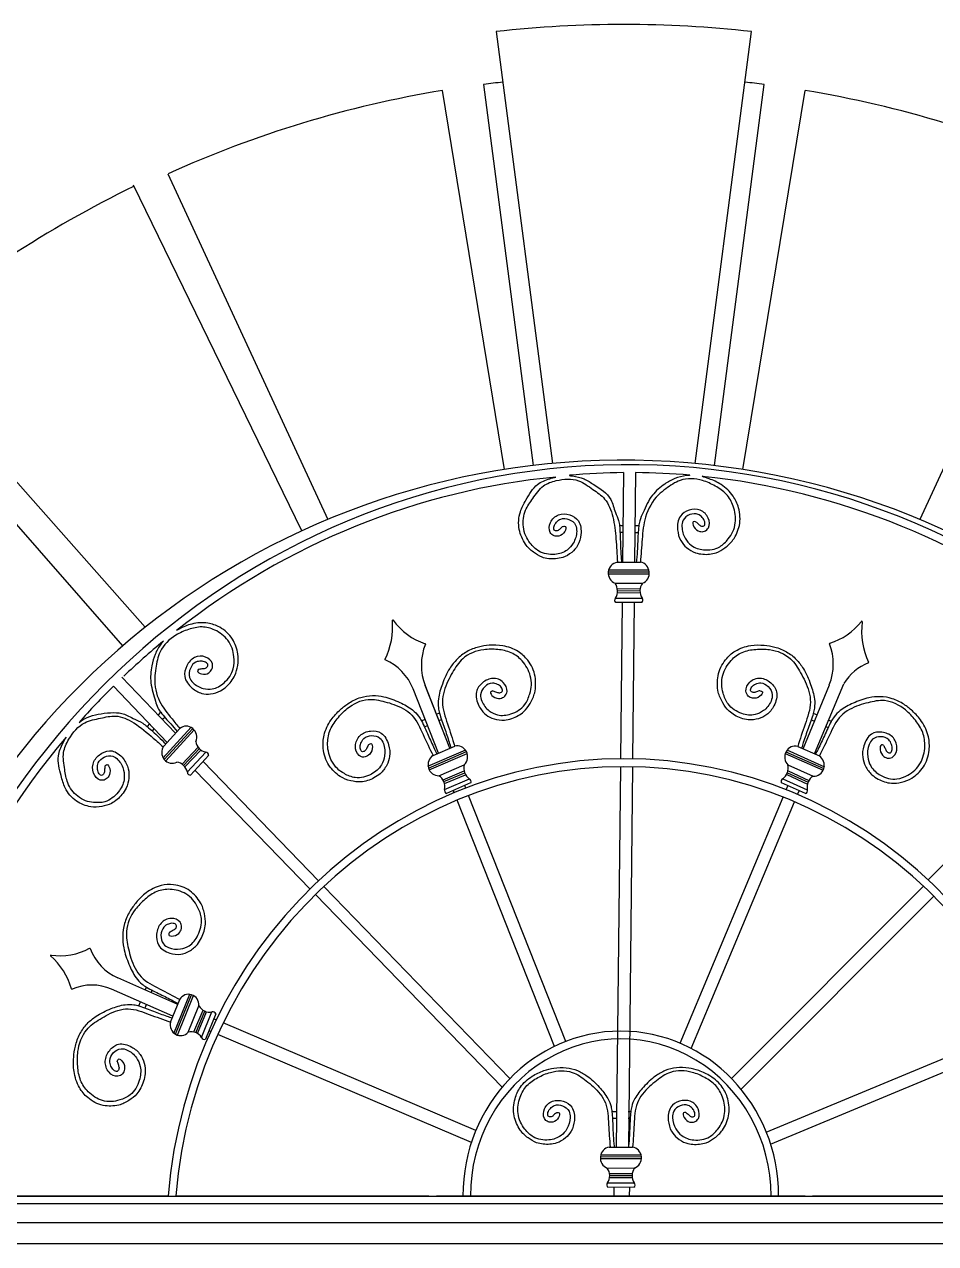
# Model space of a CAD drawing. Extents: x -43 to 90, y 6 to 81.
# Drawn here: x 69.724 to 70.641, y 65.242 to 66.469 of the extents above; entities that cross this region are included whole.
import ezdxf

# ---------------------------------------------------------------- set-up
doc = ezdxf.new("R2010")
doc.units = 0
doc.header["$LTSCALE"] = 0.1
doc.header["$MEASUREMENT"] = 0
doc.layers.add('visto', color=9, linetype='CONTINUOUS')

msp = doc.modelspace()

# ---------------------------------------------------------------- linework, layer by layer
at = {"layer": 'visto'}
for p, q in [((70.1988, 66.462), (70.2554, 66.0271)), ((70.3992, 66.0271), (70.4558, 66.462)), ((70.2073, 66.0211), (70.1448, 66.4026)), ((70.1861, 66.4087), (70.236, 66.025)), ((70.4185, 66.025), (70.4685, 66.4087)), ((70.4472, 66.0211), (70.5097, 66.4026)), ((69.8684, 66.3188), (70.0294, 65.9709)), ((70.7861, 66.3188), (70.6251, 65.9708)), ((70.0033, 65.9594), (69.8337, 66.3071)), ((69.5931, 66.1475), (69.8454, 65.8623)), ((69.8229, 65.8437), (69.5764, 66.1244)), ((70.327, 66.018), (70.326, 65.9278)), ((70.3392, 66.018), (70.3382, 65.9278)), ((70.3264, 65.9645), (70.3229, 65.9645)), ((70.3424, 65.9643), (70.3386, 65.9644)), ((70.3263, 65.9576), (70.3235, 65.9576)), ((70.3417, 65.9575), (70.3386, 65.9575)), ((70.3204, 65.9278), (70.344, 65.9278)), ((70.3204, 65.9278), (70.344, 65.9278)), ((70.3116, 65.92), (70.3529, 65.9201)), ((70.3116, 65.918), (70.3529, 65.9181)), ((70.3116, 65.9161), (70.3529, 65.9161)), ((70.3184, 65.9067), (70.3461, 65.9067)), ((70.3209, 65.9012), (70.3436, 65.901)), ((70.3209, 65.9012), (70.3436, 65.901)), ((70.3188, 65.8916), (70.3457, 65.8917)), ((70.3454, 65.8873), (70.3191, 65.8873)), ((70.3209, 65.8992), (70.3436, 65.899)), ((70.3209, 65.8972), (70.3436, 65.897)), ((70.3256, 65.8873), (70.3239, 65.7299)), ((70.3378, 65.8873), (70.3361, 65.7298)), ((69.8135, 65.8031), (69.8676, 65.7465)), ((69.8221, 65.8121), (69.876, 65.7557)), ((70.1523, 65.7406), (70.1272, 65.804)), ((70.1523, 65.7406), (70.1273, 65.8037)), ((70.5079, 65.7399), (70.5342, 65.8043)), ((70.5193, 65.7349), (70.5489, 65.8055)), ((70.1408, 65.7357), (70.1153, 65.8003)), ((69.861, 65.777), (69.8584, 65.7742)), ((69.8498, 65.7651), (69.8473, 65.7626)), ((69.8652, 65.7717), (69.863, 65.7694)), ((70.1235, 65.7683), (70.1273, 65.7699)), ((70.1387, 65.7749), (70.1417, 65.7762)), ((70.1413, 65.7685), (70.1437, 65.7695)), ((70.516, 65.7691), (70.5192, 65.7677)), ((70.518, 65.7758), (70.5218, 65.7741)), ((70.5332, 65.769), (70.5362, 65.7677)), ((69.8544, 65.7603), (69.8524, 65.7582)), ((69.8633, 65.7307), (69.8919, 65.7618)), ((69.8641, 65.7427), (69.8805, 65.7605)), ((69.8647, 65.7293), (69.8933, 65.7604)), ((69.8661, 65.728), (69.8947, 65.759)), ((70.1266, 65.7621), (70.1298, 65.7635)), ((70.5306, 65.7626), (70.533, 65.7615)), ((69.8828, 65.7247), (69.8987, 65.7416)), ((69.8828, 65.7247), (69.8987, 65.7416)), ((69.8841, 65.7233), (69.9, 65.7402)), ((70.1352, 65.7332), (70.1571, 65.7427)), ((70.1352, 65.7332), (70.1571, 65.7427)), ((70.5023, 65.7424), (70.5241, 65.7328)), ((70.5023, 65.7424), (70.5241, 65.7328)), ((69.8855, 65.7219), (69.9014, 65.7388)), ((69.8879, 65.7165), (69.9066, 65.7367)), ((69.9094, 65.7335), (69.8911, 65.7136)), ((70.1299, 65.7225), (70.1681, 65.739)), ((70.1306, 65.7207), (70.1688, 65.7372)), ((70.1313, 65.7189), (70.1695, 65.7353)), ((70.1408, 65.7357), (70.1407, 65.736)), ((70.4898, 65.7353), (70.5278, 65.7184)), ((70.4905, 65.7371), (70.5285, 65.7202)), ((70.4913, 65.7389), (70.5293, 65.722)), ((70.0114, 65.5989), (69.8955, 65.7184)), ((70.02, 65.6072), (69.9037, 65.7272)), ((70.1411, 65.7129), (70.1667, 65.7239)), ((70.1454, 65.7088), (70.1665, 65.7177)), ((70.1454, 65.7088), (70.1665, 65.7177)), ((70.1461, 65.707), (70.1672, 65.7158)), ((70.3238, 65.722), (70.3196, 65.3393)), ((70.336, 65.7219), (70.3319, 65.3393)), ((70.492, 65.716), (70.5128, 65.7065)), ((70.4925, 65.7238), (70.518, 65.7125)), ((70.4928, 65.7178), (70.5136, 65.7083)), ((70.4928, 65.7178), (70.5136, 65.7083)), ((70.6335, 65.6083), (70.752, 65.7268)), ((70.1468, 65.7052), (70.1679, 65.714)), ((70.1469, 65.6992), (70.1718, 65.7099)), ((70.1731, 65.7057), (70.1488, 65.6952)), ((70.1682, 65.7003), (70.1671, 65.7031)), ((70.5101, 65.6949), (70.4859, 65.7057)), ((70.4873, 65.7098), (70.512, 65.6989)), ((70.4913, 65.7141), (70.5121, 65.7046)), ((70.1566, 65.6957), (70.1557, 65.6982)), ((70.269, 65.4456), (70.1711, 65.693)), ((70.3839, 65.4438), (70.4876, 65.6914)), ((70.4906, 65.6987), (70.4924, 65.7028)), ((70.5022, 65.6939), (70.5038, 65.6977)), ((70.2575, 65.4406), (70.1595, 65.6884)), ((70.3952, 65.4385), (70.4991, 65.6866)), ((70.2047, 65.3994), (70.0168, 65.5933)), ((70.2127, 65.4083), (70.0254, 65.6016)), ((70.4357, 65.4083), (70.629, 65.6017)), ((70.4453, 65.3975), (70.6395, 65.5917)), ((69.8782, 65.4828), (69.8179, 65.5094)), ((69.8733, 65.4709), (69.8116, 65.4981)), ((69.8454, 65.4973), (69.8467, 65.5003)), ((69.8516, 65.4946), (69.8526, 65.497)), ((69.839, 65.4814), (69.8406, 65.4853)), ((69.8454, 65.4792), (69.8467, 65.4826)), ((69.871, 65.4651), (69.8802, 65.4878)), ((69.871, 65.4651), (69.8802, 65.4878)), ((69.8744, 65.4536), (69.8905, 65.4932)), ((69.8761, 65.4528), (69.8922, 65.4925)), ((69.8779, 65.452), (69.894, 65.4917)), ((69.8733, 65.4709), (69.8742, 65.473)), ((69.8888, 65.4548), (69.8996, 65.4815)), ((69.8946, 65.4551), (69.9037, 65.4769)), ((69.8946, 65.4551), (69.9037, 65.4769)), ((69.8963, 65.4543), (69.9054, 65.4761)), ((69.8981, 65.4536), (69.9072, 65.4753)), ((69.9022, 65.4494), (69.9127, 65.4752)), ((69.9165, 65.4732), (69.9062, 65.4479)), ((69.9169, 65.4672), (69.9144, 65.4682)), ((70.1782, 65.3559), (69.924, 65.4642)), ((70.4707, 65.3544), (70.7312, 65.4627)), ((69.9114, 65.4555), (69.9096, 65.4563)), ((70.1739, 65.3438), (69.9185, 65.4525)), ((70.475, 65.3423), (70.7367, 65.4511)), ((70.3153, 65.3749), (70.3199, 65.3749)), ((70.3318, 65.3749), (70.3343, 65.3749)), ((70.3159, 65.3683), (70.3198, 65.3683)), ((70.3317, 65.3683), (70.3337, 65.3683)), ((70.3125, 65.3393), (70.3361, 65.3393)), ((70.3125, 65.3393), (70.3361, 65.3393)), ((70.3037, 65.3315), (70.345, 65.3315)), ((70.3037, 65.3295), (70.345, 65.3296)), ((70.3037, 65.3276), (70.345, 65.3276)), ((70.3105, 65.3181), (70.3382, 65.3182)), ((70.313, 65.3127), (70.3357, 65.3125)), ((70.313, 65.3127), (70.3357, 65.3125)), ((70.313, 65.3107), (70.3357, 65.3105)), ((70.3109, 65.3031), (70.3378, 65.3032)), ((70.3375, 65.2988), (70.3112, 65.2987)), ((70.313, 65.3087), (70.3357, 65.3085)), ((70.3173, 65.2988), (70.3172, 65.29)), ((70.3329, 65.2988), (70.3328, 65.29)), ((69.8686, 65.29), (69.6098, 65.29)), ((69.6239, 65.29), (71.0313, 65.29)), ((70.1311, 65.29), (69.8763, 65.29)), ((70.5097, 65.29), (70.1387, 65.29)), ((70.7783, 65.29), (70.5173, 65.29)), ((71.101, 65.2822), (69.595, 65.2822)), ((71.066, 65.2631), (69.5827, 65.2631)), ((69.562, 65.2421), (71.087, 65.2421))]:
    msp.add_line(p, q, dxfattribs=at)
for centre, radius, start, end in [((70.3273, 65.3173), 1.1517, 83.5922, 96.4027), ((70.3273, 65.3031), 1.1145, 99.4232, 114.3109), ((70.3273, 65.3031), 1.1145, 96.2751, 97.2742), ((70.3273, 65.3031), 1.1145, 82.721, 83.7202), ((70.3273, 65.3031), 1.1145, 65.6891, 80.5768), ((70.3134, 65.3147), 1.1011, 115.7968, 130.8588), ((70.3272, 65.2561), 0.7743, 1.9301, 165.8233)]:
    msp.add_arc(centre, radius, start, end, dxfattribs=at)
for centre, major_axis, ratio, start_param, end_param in [((70.3321, 65.2291), (0, 0.7968), 0.958081, -1.504139, 1.428476), ((70.3273, 65.2381), (0, 0.7787), 0.958081, 0.091663, 0.647964), ((70.3355, 65.2291), (0, 0.7889), 0.958081, 0.011203, 0.083452), ((70.3321, 65.2291), (0, 0.7889), 0.958081, -0.081637, -0.009388), ((70.3321, 65.2291), (0, 0.7889), 0.958081, -0.644806, -0.097999), ((70.3221, 65.9169), (0, 0.011), 0.958081, 0.155923, 2.784514), ((70.3424, 65.917), (0, 0.011), 0.958081, 3.499964, 6.128555), ((70.3085, 65.8988), (0, 0.013), 0.958081, 4.124317, 5.358226), ((70.356, 65.8989), (0, 0.013), 0.958081, 0.926252, 2.160161), ((70.3209, 65.8896), (0, 0.00301), 0.958081, 0.816935, 2.456389), ((70.3436, 65.8896), (0, 0.00301), 0.958081, 3.82809, 5.467543), ((70.0278, 65.8625), (0, 0.0697), 0.958081, 4.229374, 4.807484), ((70.0947, 65.8692), (0.000342, 0.000342), 1, 6.161549, 8.738608), ((70.1462, 65.9095), (0, 0.0667), 0.958081, 2.21389, 2.840653), ((70.5153, 65.913), (0, 0.0697), 0.958081, 3.435543, 4.013653), ((70.6305, 65.8578), (0, 0.0667), 0.958081, 1.420059, 2.046822), ((70.5668, 65.8679), (-0.000342, 0.000342), 1, 3.769765, 6.348685), ((70.3315, 65.2302), (0, 0.7877), 0.958081, 0.668252, 0.737731), ((70.1751, 65.8241), (0, 0.0539), 0.958081, 1.168969, 1.958981), ((70.1272, 65.8453), (-0.000342, 0.000342), 1, 3.700847, 5.208757), ((70.4867, 65.8252), (0, 0.0537), 0.958081, 4.312327, 5.104166), ((70.5348, 65.8459), (-0.000342, 0.000342), 1, -0.503112, 1.000152), ((70.0873, 65.8299), (-0.000342, 0.000342), 1, 0.284557, 1.804533), ((70.0677, 65.7797), (0, 0.0537), 0.958081, -1.177028, -0.385189), ((70.5924, 65.7765), (0, 0.0539), 0.958081, 0.375139, 1.000864), ((70.5732, 65.827), (0.000342, 0.000342), 1, 4.467903, 5.99147), ((70.3321, 65.2291), (0, 0.7889), 0.958081, 0.756141, 0.821198), ((69.8868, 65.7518), (0, 0.011), 0.958081, 4.304592, 6.933183), ((70.3321, 65.2291), (0, 0.7889), 0.958081, 0.846419, 1.426163), ((69.8727, 65.7365), (0, 0.011), 0.958081, 0.960551, 3.589142), ((69.9087, 65.7495), (0, 0.013), 0.958081, 1.73088, 2.964789), ((70.1595, 65.732), (0, 0.011), 0.958081, 3.890746, 6.519337), ((70.4998, 65.7318), (0, 0.011), 0.958081, -0.247125, 2.381465), ((70.3273, 65.2495), (0, 0.4805), 0.958081, -1.486285, 1.486285), ((69.9065, 65.7337), (0, 0.00301), 0.958081, 4.632717, 6.272171), ((70.1407, 65.7239), (0, 0.011), 0.958081, 0.546705, 3.175296), ((70.5185, 65.7235), (0, 0.011), 0.958081, 3.096916, 5.725507), ((70.3273, 65.2495), (0, 0.4725), 0.958081, -1.48486, 1.48486), ((69.8758, 65.7137), (0, 0.013), 0.958081, -1.354241, -0.120332), ((69.8908, 65.7166), (0, 0.00301), 0.958081, 1.621563, 3.261016), ((70.1787, 65.7207), (0, 0.013), 0.958081, 1.317034, 2.550943), ((70.4804, 65.7207), (0, 0.013), 0.958081, 3.721268, 4.955178), ((70.1347, 65.7017), (0, 0.013), 0.958081, 4.515099, 5.749008), ((70.1706, 65.7072), (0, 0.00301), 0.958081, 4.218871, 5.858325), ((70.4884, 65.7071), (0, 0.00301), 0.958081, 0.413887, 2.05334), ((70.5242, 65.7013), (0, 0.013), 0.958081, 0.523203, 1.757113), ((70.1496, 65.6981), (0, 0.00301), 0.958081, 1.207717, 2.84717), ((70.5093, 65.6978), (0, 0.00301), 0.958081, 3.425041, 5.064494), ((69.7506, 65.532), (0.000342, 0.000342), 1, 0.64374, 3.252206), ((69.7075, 65.4781), (0, 0.0697), 0.958081, -1.273877, -0.695767), ((69.7601, 65.5985), (0, 0.0667), 0.958081, 2.993824, 3.620587), ((69.7897, 65.5388), (0.000342, 0.000342), 1, 6.080259, 7.53028), ((69.8381, 65.559), (0, 0.0539), 0.958081, 1.948903, 2.738915), ((69.7718, 65.4987), (0.000342, 0.000342), 1, 2.665308, 4.127446), ((69.7917, 65.4486), (0, 0.0537), 0.958081, -0.397094, 0.394745), ((69.8891, 65.482), (0, 0.011), 0.958081, 4.66861, 7.297201), ((69.9104, 65.488), (0, 0.013), 0.958081, 2.094898, 3.328807), ((69.9137, 65.4724), (0, 0.00301), 0.958081, -1.28645, 0.353003), ((69.8812, 65.4624), (0, 0.011), 0.958081, 1.324569, 3.95316), ((69.8918, 65.4423), (0, 0.013), 0.958081, -0.990223, 0.243687), ((69.9048, 65.4506), (0, 0.00301), 0.958081, 1.985581, 3.625034), ((70.3242, 65.29), (0, 0.1659), 0.958081, -1.570796, 1.570796), ((70.3242, 65.29), (0, 0.158), 0.958081, 4.712389, 7.853982), ((70.3142, 65.3284), (0, 0.011), 0.958081, 0.155923, 2.784514), ((70.3345, 65.3284), (0, 0.011), 0.958081, 3.499964, 6.128555), ((70.3006, 65.3103), (0, 0.013), 0.958081, 4.124317, 5.358226), ((70.3481, 65.3104), (0, 0.013), 0.958081, 0.926252, 2.160161), ((70.313, 65.3011), (0, 0.00301), 0.958081, 0.816935, 2.456389), ((70.3357, 65.3011), (0, 0.00301), 0.958081, 3.82809, 5.467543)]:
    msp.add_ellipse(centre, major_axis=major_axis, ratio=ratio, start_param=start_param, end_param=end_param, dxfattribs=at)
for points, knots in [([(70.2661, 65.9639), (70.2671, 65.964), (70.2699, 65.9642), (70.2676, 65.9568), (70.263, 65.9539), (70.2568, 65.9537), (70.2515, 65.9587), (70.2524, 65.969), (70.2612, 65.977), (70.2728, 65.9764), (70.2837, 65.9697), (70.285, 65.9562), (70.2818, 65.9449), (70.2748, 65.937), (70.2669, 65.9324), (70.2565, 65.9307), (70.2458, 65.9316), (70.2357, 65.9379), (70.2285, 65.9447), (70.2243, 65.953), (70.2207, 65.9637), (70.2216, 65.9776), (70.2298, 65.9921), (70.2377, 66.0065), (70.2505, 66.0112), (70.2569, 66.0131), (70.259, 66.0135)], [0, 0, 0, 0, 0.0029522, 0.0088753, 0.017877, 0.0237296, 0.0300744, 0.041641, 0.0552271, 0.0689889, 0.081862, 0.09836, 0.1118525, 0.1228051, 0.1354037, 0.1444547, 0.1612156, 0.1734922, 0.1870827, 0.1965234, 0.2061563, 0.227041, 0.2424418, 0.2659819, 0.2824657, 0.2904474, 0.2904474, 0.2904474, 0.2904474]), ([(70.2661, 65.9639), (70.2651, 65.9631), (70.2632, 65.9616), (70.2607, 65.959), (70.2564, 65.9597), (70.2568, 65.9647), (70.2594, 65.9684), (70.2644, 65.9725), (70.2724, 65.9717), (70.2792, 65.9664), (70.2804, 65.9567), (70.2775, 65.9475), (70.2697, 65.9383), (70.2567, 65.9345), (70.2423, 65.9368), (70.2335, 65.946), (70.2281, 65.9543), (70.2251, 65.9657), (70.2269, 65.9798), (70.2362, 65.9926), (70.2448, 66.0055), (70.2619, 66.0113), (70.2807, 66.0127), (70.2956, 66.0012), (70.3102, 65.9917), (70.3173, 65.9726), (70.3196, 65.951), (70.3204, 65.9357), (70.3208, 65.928)], [0, 0, 0, 0, 0.0038421, 0.0070873, 0.010149, 0.0137589, 0.0183324, 0.0234904, 0.0316056, 0.0401255, 0.0462395, 0.0578075, 0.0667282, 0.0797324, 0.0959035, 0.1071594, 0.1153955, 0.1241279, 0.1401531, 0.1532137, 0.1693551, 0.1829482, 0.2051584, 0.2214176, 0.2362976, 0.2550037, 0.2762429, 0.2981759, 0.2981759, 0.2981759, 0.2981759]), ([(70.2725, 66.0153), (70.2725, 66.0149), (70.2781, 66.0146), (70.2873, 66.0122), (70.3001, 66.004), (70.3148, 65.9949), (70.3177, 65.9792), (70.3222, 65.9709), (70.3234, 65.9608), (70.3238, 65.9489), (70.3242, 65.9367), (70.3248, 65.9299), (70.325, 65.9279)], [0.3052072, 0.3052072, 0.3052072, 0.3052072, 0.3109717, 0.325695, 0.3395508, 0.3669004, 0.3832256, 0.393643, 0.4000635, 0.4186062, 0.4359722, 0.4428803, 0.4428803, 0.4428803, 0.4428803]), ([(70.3938, 66.0154), (70.3926, 66.0151), (70.3874, 66.0148), (70.3785, 66.0126), (70.3669, 66.0058), (70.3543, 65.9953), (70.3483, 65.981), (70.3433, 65.9707), (70.3418, 65.9607), (70.3413, 65.9488), (70.3408, 65.9366), (70.34, 65.9298), (70.3398, 65.9278)], [0.3030127, 0.3030127, 0.3030127, 0.3030127, 0.3073452, 0.3220686, 0.3359243, 0.3561849, 0.3797978, 0.3902152, 0.3966357, 0.4151784, 0.4325444, 0.4394525, 0.4394525, 0.4394525, 0.4394525]), ([(70.3995, 65.9686), (70.4006, 65.9678), (70.4025, 65.9663), (70.405, 65.9637), (70.4093, 65.9643), (70.4089, 65.9693), (70.4064, 65.973), (70.4014, 65.9772), (70.3934, 65.9764), (70.3865, 65.9712), (70.3852, 65.9616), (70.388, 65.9523), (70.3957, 65.9431), (70.4086, 65.939), (70.4231, 65.9412), (70.432, 65.9502), (70.4375, 65.9585), (70.4406, 65.9699), (70.4387, 65.9836), (70.4312, 65.997), (70.4194, 66.0048), (70.4042, 66.0118), (70.3851, 66.0129), (70.3715, 66.0031), (70.3577, 65.9927), (70.3479, 65.9747), (70.3456, 65.9508), (70.3446, 65.9355), (70.344, 65.9278)], [0, 0, 0, 0, 0.0038421, 0.0070873, 0.010149, 0.0137589, 0.0183324, 0.0234904, 0.0316056, 0.0401255, 0.0462395, 0.0578075, 0.0667282, 0.0797324, 0.0959035, 0.1071594, 0.1153955, 0.1241279, 0.1401531, 0.1532137, 0.1667739, 0.180367, 0.2025771, 0.2188363, 0.228019, 0.2526819, 0.2739211, 0.2958541, 0.2958541, 0.2958541, 0.2958541]), ([(70.3995, 65.9686), (70.3986, 65.9687), (70.3958, 65.969), (70.398, 65.9616), (70.4026, 65.9585), (70.4088, 65.9583), (70.4142, 65.9632), (70.4133, 65.9735), (70.4047, 65.9816), (70.3931, 65.9812), (70.382, 65.9746), (70.3806, 65.9611), (70.3836, 65.9498), (70.3906, 65.9418), (70.3984, 65.9371), (70.4088, 65.9353), (70.4195, 65.9361), (70.4296, 65.9422), (70.4369, 65.9489), (70.4413, 65.9571), (70.445, 65.9678), (70.444, 65.9814), (70.4374, 65.996), (70.4265, 66.0061), (70.4151, 66.0113), (70.4084, 66.0132), (70.4061, 66.0143)], [0, 0, 0, 0, 0.0029522, 0.0088753, 0.017877, 0.0237296, 0.0300744, 0.041641, 0.0552271, 0.0689889, 0.081862, 0.09836, 0.1118525, 0.1228051, 0.1354037, 0.1444547, 0.1612156, 0.1734922, 0.1870827, 0.1965234, 0.2061563, 0.227041, 0.2424418, 0.2623554, 0.2788392, 0.2878453, 0.2878453, 0.2878453, 0.2878453]), ([(69.8998, 65.8203), (69.9011, 65.8205), (69.9034, 65.8209), (69.907, 65.8209), (69.9096, 65.8245), (69.9059, 65.8278), (69.9016, 65.8284), (69.8953, 65.8277), (69.8901, 65.8212), (69.8889, 65.8124), (69.8946, 65.8047), (69.9029, 65.8003), (69.9146, 65.7995), (69.9264, 65.8063), (69.935, 65.8186), (69.9351, 65.8316), (69.9333, 65.8415), (69.9277, 65.8518), (69.9169, 65.86), (69.9025, 65.8638), (69.8889, 65.8604), (69.8735, 65.8539), (69.8594, 65.8405), (69.8566, 65.8235), (69.8541, 65.806), (69.8578, 65.7883), (69.8704, 65.7726), (69.8778, 65.7637), (69.8805, 65.7605)], [0, 0, 0, 0, 0.0041268, 0.0076126, 0.0109012, 0.0147787, 0.019691, 0.0252314, 0.033948, 0.0430994, 0.0496664, 0.0620919, 0.0716737, 0.0856417, 0.1030113, 0.1151014, 0.1239479, 0.1333275, 0.1505404, 0.164569, 0.1791341, 0.1937346, 0.2175909, 0.2350551, 0.2449184, 0.2714091, 0.2942224, 0.3071006, 0.3071006, 0.3071006, 0.3071006]), ([(69.8998, 65.8203), (69.8991, 65.8197), (69.8969, 65.8177), (69.9036, 65.8142), (69.9088, 65.8155), (69.9133, 65.8199), (69.9138, 65.8274), (69.9061, 65.834), (69.8945, 65.8332), (69.8867, 65.8243), (69.8835, 65.8115), (69.8917, 65.8009), (69.9016, 65.7952), (69.9119, 65.7948), (69.9206, 65.7974), (69.9291, 65.8038), (69.936, 65.8124), (69.939, 65.8242), (69.9395, 65.8344), (69.9369, 65.8433), (69.9322, 65.8536), (69.9222, 65.8624), (69.9075, 65.8677), (69.893, 65.8666), (69.8828, 65.8623), (69.8779, 65.8595), (69.877, 65.859)], [0, 0, 0, 0, 0.0029522, 0.0088753, 0.017877, 0.0237296, 0.0300744, 0.041641, 0.0552271, 0.0689889, 0.081862, 0.09836, 0.1118525, 0.1228051, 0.1354037, 0.1444547, 0.1612156, 0.1734922, 0.1870827, 0.1965234, 0.2061563, 0.227041, 0.2424418, 0.2623554, 0.2788392, 0.282757, 0.282757, 0.282757, 0.282757]), ([(69.864, 65.8485), (69.8631, 65.8476), (69.8597, 65.8435), (69.855, 65.8354), (69.8515, 65.822), (69.8499, 65.8053), (69.8555, 65.7908), (69.8572, 65.7821), (69.8631, 65.774), (69.8699, 65.7664), (69.8756, 65.7601), (69.8777, 65.7575)], [0.3030127, 0.3030127, 0.3030127, 0.3030127, 0.3073452, 0.3220686, 0.3359243, 0.3561849, 0.3797978, 0.3902152, 0.3966357, 0.4151784, 0.4271095, 0.4271095, 0.4271095, 0.4271095]), ([(70.1953, 65.7983), (70.1944, 65.798), (70.1917, 65.797), (70.1966, 65.791), (70.202, 65.7901), (70.2079, 65.7924), (70.2111, 65.7991), (70.2064, 65.8085), (70.1952, 65.8125), (70.1846, 65.8074), (70.1767, 65.7967), (70.1804, 65.7834), (70.1875, 65.7741), (70.197, 65.7695), (70.2062, 65.7683), (70.2166, 65.7708), (70.2263, 65.776), (70.2335, 65.7859), (70.2378, 65.7952), (70.2387, 65.8046), (70.2382, 65.8162), (70.2322, 65.8285), (70.2204, 65.8394), (70.2064, 65.8443), (70.1927, 65.8446), (70.1804, 65.8427), (70.1691, 65.8384), (70.1592, 65.8307), (70.1506, 65.8197), (70.1446, 65.806), (70.1404, 65.7926), (70.1402, 65.7825), (70.1425, 65.7725), (70.1466, 65.7611), (70.1507, 65.7496), (70.1526, 65.7428), (70.1531, 65.7409)], [0, 0, 0, 0, 0.0024036, 0.007226, 0.014555, 0.0193201, 0.0244859, 0.0339031, 0.0449646, 0.0561691, 0.0666501, 0.0800824, 0.0910676, 0.0999849, 0.1102425, 0.1176115, 0.1312579, 0.1412532, 0.1523182, 0.1600046, 0.1678475, 0.1848513, 0.1973903, 0.2136035, 0.2270242, 0.237627, 0.2502331, 0.2622205, 0.2735016, 0.2899973, 0.3045368, 0.3130184, 0.3182458, 0.3333428, 0.3474818, 0.3531062, 0.3531062, 0.3531062, 0.3531062]), ([(70.1953, 65.7983), (70.1966, 65.7979), (70.199, 65.7973), (70.2023, 65.7958), (70.2061, 65.7982), (70.2039, 65.8027), (70.2001, 65.8051), (70.1939, 65.807), (70.1866, 65.803), (70.1822, 65.7954), (70.1845, 65.7858), (70.1907, 65.7782), (70.2013, 65.7728), (70.2149, 65.7743), (70.2277, 65.7822), (70.2326, 65.7944), (70.2347, 65.8043), (70.2333, 65.8163), (70.2263, 65.8284), (70.2142, 65.8378), (70.2003, 65.8403), (70.1834, 65.8405), (70.1652, 65.8337), (70.156, 65.819), (70.1482, 65.805), (70.1422, 65.7868), (70.1502, 65.7647), (70.1547, 65.7501), (70.1571, 65.7427)], [0, 0, 0, 0, 0.0039008, 0.0071957, 0.0103042, 0.0139694, 0.0186128, 0.0238497, 0.032089, 0.0407393, 0.0469468, 0.0586918, 0.067749, 0.0809522, 0.0973706, 0.1087987, 0.1171608, 0.1260268, 0.1422971, 0.1555575, 0.1693251, 0.1831261, 0.2056761, 0.222184, 0.2315071, 0.2519039, 0.273468, 0.2957365, 0.2957365, 0.2957365, 0.2957365]), ([(70.4646, 65.7985), (70.4655, 65.7981), (70.4683, 65.7971), (70.4633, 65.7912), (70.4579, 65.7903), (70.452, 65.7927), (70.4489, 65.7995), (70.4536, 65.8088), (70.4648, 65.8127), (70.4755, 65.8074), (70.4832, 65.7967), (70.4794, 65.7835), (70.4722, 65.7742), (70.4626, 65.7697), (70.4535, 65.7686), (70.4431, 65.7712), (70.4335, 65.7765), (70.4264, 65.7865), (70.4221, 65.7958), (70.4213, 65.8053), (70.4219, 65.8168), (70.4281, 65.8291), (70.44, 65.8399), (70.454, 65.8446), (70.4677, 65.8447), (70.48, 65.8427), (70.4913, 65.8382), (70.5011, 65.8305), (70.5095, 65.8194), (70.5154, 65.8056), (70.5195, 65.7922), (70.5196, 65.7821), (70.5172, 65.7722), (70.513, 65.7608), (70.5088, 65.7493), (70.5068, 65.7426), (70.5063, 65.7407)], [0, 0, 0, 0, 0.0024036, 0.007226, 0.014555, 0.0193201, 0.0244859, 0.0339031, 0.0449646, 0.0561691, 0.0666501, 0.0800824, 0.0910676, 0.0999849, 0.1102425, 0.1176115, 0.1312579, 0.1412532, 0.1523182, 0.1600046, 0.1678475, 0.1848513, 0.1973903, 0.2136035, 0.2270242, 0.237627, 0.2502331, 0.2622205, 0.2735016, 0.2899973, 0.3045368, 0.3130184, 0.3182458, 0.3333428, 0.3474818, 0.3531062, 0.3531062, 0.3531062, 0.3531062]), ([(70.4646, 65.7985), (70.4633, 65.7981), (70.461, 65.7975), (70.4576, 65.7961), (70.4539, 65.7985), (70.4561, 65.803), (70.4599, 65.8054), (70.4662, 65.8072), (70.4734, 65.8031), (70.4777, 65.7954), (70.4753, 65.7858), (70.4691, 65.7784), (70.4583, 65.773), (70.4448, 65.7747), (70.4321, 65.7828), (70.4273, 65.795), (70.4253, 65.8049), (70.4268, 65.8169), (70.4339, 65.8289), (70.4461, 65.8382), (70.4601, 65.8405), (70.477, 65.8406), (70.4951, 65.8336), (70.5042, 65.8187), (70.5118, 65.8046), (70.5176, 65.7864), (70.5095, 65.7644), (70.5047, 65.7498), (70.5023, 65.7424)], [0, 0, 0, 0, 0.0039008, 0.0071957, 0.0103042, 0.0139694, 0.0186128, 0.0238497, 0.032089, 0.0407393, 0.0469468, 0.0586918, 0.067749, 0.0809522, 0.0973706, 0.1087987, 0.1171608, 0.1260268, 0.1422971, 0.1555575, 0.1693251, 0.1831261, 0.2056761, 0.222184, 0.2315071, 0.2519039, 0.273468, 0.2957365, 0.2957365, 0.2957365, 0.2957365]), ([(70.0705, 65.7445), (70.0714, 65.7449), (70.074, 65.7463), (70.0746, 65.7384), (70.0713, 65.7337), (70.0656, 65.731), (70.0588, 65.7335), (70.0558, 65.7435), (70.0609, 65.7546), (70.072, 65.7588), (70.0848, 65.7571), (70.0911, 65.7449), (70.0924, 65.7331), (70.0888, 65.7228), (70.0831, 65.7152), (70.074, 65.7094), (70.0637, 65.7059), (70.0519, 65.7076), (70.0425, 65.711), (70.0355, 65.717), (70.0281, 65.7256), (70.024, 65.7388), (70.0249, 65.7552), (70.0315, 65.7689), (70.0411, 65.7792), (70.0511, 65.7869), (70.062, 65.7922), (70.0742, 65.7941), (70.0877, 65.7925), (70.1012, 65.7873), (70.1133, 65.7809), (70.1203, 65.7739), (70.1254, 65.7652), (70.1302, 65.754), (70.1351, 65.7428), (70.1383, 65.7367), (70.1392, 65.735)], [0, 0, 0, 0, 0.0024036, 0.007226, 0.014555, 0.0193201, 0.0244859, 0.0339031, 0.0449646, 0.0561691, 0.0666501, 0.0800824, 0.0910676, 0.0999849, 0.1102425, 0.1176115, 0.1312579, 0.1412532, 0.1523182, 0.1600046, 0.1678475, 0.1848513, 0.1973903, 0.2136035, 0.2270242, 0.237627, 0.2502331, 0.2622205, 0.2735016, 0.2899973, 0.3045368, 0.3130184, 0.3182458, 0.3333428, 0.3474818, 0.3531062, 0.3531062, 0.3531062, 0.3531062]), ([(70.0705, 65.7445), (70.0698, 65.7433), (70.0686, 65.7411), (70.0672, 65.7376), (70.063, 65.7365), (70.0614, 65.7413), (70.0625, 65.7458), (70.0657, 65.7517), (70.0735, 65.7542), (70.0818, 65.7521), (70.0866, 65.7436), (70.0874, 65.7337), (70.0835, 65.722), (70.0728, 65.713), (70.0584, 65.7093), (70.0467, 65.7142), (70.0385, 65.7198), (70.0314, 65.7293), (70.0282, 65.743), (70.0304, 65.7586), (70.0386, 65.7706), (70.0504, 65.7832), (70.0679, 65.7918), (70.0844, 65.7881), (70.0994, 65.7839), (70.1159, 65.7754), (70.1252, 65.754), (70.1319, 65.7402), (70.1352, 65.7332)], [0, 0, 0, 0, 0.0039008, 0.0071957, 0.0103042, 0.0139694, 0.0186128, 0.0238497, 0.032089, 0.0407393, 0.0469468, 0.0586918, 0.067749, 0.0809522, 0.0973706, 0.1087987, 0.1171608, 0.1260268, 0.1422971, 0.1555575, 0.1693251, 0.1831261, 0.2056761, 0.222184, 0.2315071, 0.2519039, 0.273468, 0.2957365, 0.2957365, 0.2957365, 0.2957365]), ([(70.5889, 65.7433), (70.588, 65.7437), (70.5855, 65.7451), (70.5848, 65.7373), (70.5879, 65.7326), (70.5936, 65.7298), (70.6005, 65.7322), (70.6036, 65.7422), (70.5986, 65.7533), (70.5875, 65.7577), (70.5747, 65.756), (70.5683, 65.744), (70.5669, 65.7321), (70.5704, 65.7218), (70.576, 65.7142), (70.585, 65.7082), (70.5953, 65.7046), (70.6072, 65.7062), (70.6165, 65.7095), (70.6237, 65.7154), (70.6312, 65.7239), (70.6354, 65.7371), (70.6346, 65.7535), (70.6281, 65.7673), (70.6187, 65.7777), (70.6087, 65.7855), (70.5979, 65.7909), (70.5857, 65.793), (70.5722, 65.7916), (70.5586, 65.7865), (70.5465, 65.7802), (70.5394, 65.7733), (70.5343, 65.7646), (70.5293, 65.7535), (70.5243, 65.7424), (70.521, 65.7363), (70.5201, 65.7345)], [0, 0, 0, 0, 0.0024036, 0.007226, 0.014555, 0.0193201, 0.0244859, 0.0339031, 0.0449646, 0.0561691, 0.0666501, 0.0800824, 0.0910676, 0.0999849, 0.1102425, 0.1176115, 0.1312579, 0.1412532, 0.1523182, 0.1600046, 0.1678475, 0.1848513, 0.1973903, 0.2136035, 0.2270242, 0.237627, 0.2502331, 0.2622205, 0.2735016, 0.2899973, 0.3045368, 0.3130184, 0.3182458, 0.3333428, 0.3474818, 0.3531062, 0.3531062, 0.3531062, 0.3531062]), ([(70.5889, 65.7433), (70.5895, 65.7421), (70.5907, 65.7399), (70.5921, 65.7364), (70.5963, 65.7352), (70.5979, 65.74), (70.5969, 65.7446), (70.5938, 65.7505), (70.586, 65.7531), (70.5777, 65.751), (70.5728, 65.7426), (70.5719, 65.7327), (70.5757, 65.7209), (70.5862, 65.7118), (70.6006, 65.708), (70.6124, 65.7128), (70.6206, 65.7182), (70.6279, 65.7277), (70.6312, 65.7413), (70.6292, 65.757), (70.621, 65.769), (70.6094, 65.7818), (70.592, 65.7906), (70.5754, 65.7871), (70.5604, 65.783), (70.5438, 65.7747), (70.5343, 65.7534), (70.5275, 65.7397), (70.5241, 65.7328)], [0, 0, 0, 0, 0.0039008, 0.0071957, 0.0103042, 0.0139694, 0.0186128, 0.0238497, 0.032089, 0.0407393, 0.0469468, 0.0586918, 0.067749, 0.0809522, 0.0973706, 0.1087987, 0.1171608, 0.1260268, 0.1422971, 0.1555575, 0.1693251, 0.1831261, 0.2056761, 0.222184, 0.2315071, 0.2519039, 0.273468, 0.2957365, 0.2957365, 0.2957365, 0.2957365]), ([(69.7789, 65.7666), (69.7815, 65.7686), (69.7876, 65.7723), (69.8014, 65.7759), (69.8208, 65.7777), (69.8307, 65.7717), (69.8424, 65.7665), (69.8501, 65.7604), (69.8576, 65.7533), (69.8637, 65.7474), (69.8662, 65.7451)], [0.313937, 0.313937, 0.313937, 0.313937, 0.325695, 0.3395508, 0.3669004, 0.3832256, 0.393643, 0.4000635, 0.4186062, 0.4308701, 0.4308701, 0.4308701, 0.4308701]), ([(69.805, 65.7225), (69.8048, 65.7212), (69.8045, 65.7187), (69.8045, 65.715), (69.8011, 65.7123), (69.7979, 65.7161), (69.7972, 65.7206), (69.7979, 65.7272), (69.8041, 65.7326), (69.8125, 65.7339), (69.8199, 65.7281), (69.8242, 65.7195), (69.825, 65.7073), (69.8186, 65.6949), (69.8069, 65.6858), (69.7945, 65.6856), (69.785, 65.6874), (69.7751, 65.6932), (69.7667, 65.7044), (69.7644, 65.7202), (69.7616, 65.7357), (69.7696, 65.7526), (69.7818, 65.7676), (69.8001, 65.7705), (69.8169, 65.7748), (69.8349, 65.7668), (69.8517, 65.7527), (69.8604, 65.7449), (69.8636, 65.742)], [0, 0, 0, 0, 0.0041268, 0.0076126, 0.0109012, 0.0147787, 0.019691, 0.0252314, 0.033948, 0.0430994, 0.0496664, 0.0620919, 0.0716737, 0.0856417, 0.1030113, 0.1151014, 0.1239479, 0.1333275, 0.1505404, 0.164569, 0.1819067, 0.1965072, 0.2203635, 0.2378277, 0.2538105, 0.273903, 0.2967163, 0.3102122, 0.3102122, 0.3102122, 0.3102122]), ([(69.805, 65.7225), (69.8056, 65.7233), (69.8075, 65.7255), (69.8109, 65.7186), (69.8097, 65.7131), (69.8055, 65.7084), (69.7984, 65.7079), (69.7919, 65.7158), (69.7926, 65.728), (69.8011, 65.7362), (69.8134, 65.7397), (69.8235, 65.7312), (69.829, 65.7209), (69.8295, 65.7101), (69.8271, 65.701), (69.821, 65.6921), (69.8129, 65.6848), (69.8015, 65.6816), (69.7918, 65.681), (69.7832, 65.6836), (69.7734, 65.6885), (69.7645, 65.6988), (69.7603, 65.7152), (69.756, 65.7311), (69.7617, 65.7439), (69.7649, 65.75), (69.7661, 65.7519)], [0, 0, 0, 0, 0.0029522, 0.0088753, 0.017877, 0.0237296, 0.0300744, 0.041641, 0.0552271, 0.0689889, 0.081862, 0.09836, 0.1118525, 0.1228051, 0.1354037, 0.1444547, 0.1612156, 0.1734922, 0.1870827, 0.1965234, 0.2061563, 0.227041, 0.2424418, 0.2659819, 0.2824657, 0.2904474, 0.2904474, 0.2904474, 0.2904474]), ([(69.8699, 65.5554), (69.8695, 65.5545), (69.8681, 65.5518), (69.8757, 65.5511), (69.8802, 65.5545), (69.8828, 65.5604), (69.8805, 65.5676), (69.8709, 65.5708), (69.8602, 65.5655), (69.8561, 65.554), (69.8577, 65.5406), (69.8693, 65.5339), (69.8807, 65.5325), (69.8905, 65.5362), (69.8978, 65.5421), (69.9035, 65.5515), (69.9069, 65.5623), (69.9054, 65.5746), (69.9022, 65.5844), (69.8965, 65.5918), (69.8883, 65.5996), (69.8757, 65.604), (69.86, 65.6031), (69.8467, 65.5963), (69.8368, 65.5864), (69.8294, 65.576), (69.8242, 65.5646), (69.8223, 65.5519), (69.8237, 65.5378), (69.8286, 65.5237), (69.8346, 65.5111), (69.8413, 65.5037), (69.8497, 65.4983), (69.8603, 65.4932), (69.871, 65.488), (69.8768, 65.4846), (69.8785, 65.4837)], [0, 0, 0, 0, 0.0024036, 0.007226, 0.014555, 0.0193201, 0.0244859, 0.0339031, 0.0449646, 0.0561691, 0.0666501, 0.0800824, 0.0910676, 0.0999849, 0.1102425, 0.1176115, 0.1312579, 0.1412532, 0.1523182, 0.1600046, 0.1678475, 0.1848513, 0.1973903, 0.2136035, 0.2270242, 0.237627, 0.2502331, 0.2622205, 0.2735016, 0.2899973, 0.3045368, 0.3130184, 0.3182458, 0.3333428, 0.3474818, 0.3531062, 0.3531062, 0.3531062, 0.3531062]), ([(69.8699, 65.5554), (69.871, 65.5561), (69.8731, 65.5574), (69.8765, 65.5588), (69.8776, 65.5632), (69.873, 65.5649), (69.8686, 65.5638), (69.863, 65.5605), (69.8605, 65.5524), (69.8625, 65.5437), (69.8706, 65.5386), (69.8801, 65.5378), (69.8914, 65.5417), (69.9, 65.5528), (69.9037, 65.5678), (69.899, 65.58), (69.8938, 65.5886), (69.8847, 65.5961), (69.8716, 65.5996), (69.8567, 65.5974), (69.8451, 65.5889), (69.8329, 65.5767), (69.8246, 65.5585), (69.828, 65.5412), (69.8319, 65.5256), (69.8399, 65.5083), (69.8604, 65.4984), (69.8735, 65.4914), (69.8802, 65.4878)], [0, 0, 0, 0, 0.0039008, 0.0071957, 0.0103042, 0.0139694, 0.0186128, 0.0238497, 0.032089, 0.0407393, 0.0469468, 0.0586918, 0.067749, 0.0809522, 0.0973706, 0.1087987, 0.1171608, 0.1260268, 0.1422971, 0.1555575, 0.1693251, 0.1831261, 0.2056761, 0.222184, 0.2315071, 0.2519039, 0.273468, 0.2957365, 0.2957365, 0.2957365, 0.2957365]), ([(69.8174, 65.4255), (69.8177, 65.4265), (69.8186, 65.4294), (69.8244, 65.4242), (69.8252, 65.4185), (69.823, 65.4124), (69.8165, 65.4091), (69.8075, 65.4141), (69.8038, 65.4258), (69.8088, 65.4369), (69.8191, 65.445), (69.8317, 65.441), (69.8406, 65.4335), (69.845, 65.4235), (69.8461, 65.414), (69.8435, 65.4032), (69.8385, 65.3931), (69.829, 65.3857), (69.8201, 65.3812), (69.811, 65.3803), (69.7999, 65.381), (69.7881, 65.3873), (69.7778, 65.3997), (69.7732, 65.4143), (69.7731, 65.4286), (69.775, 65.4415), (69.7792, 65.4533), (69.7866, 65.4636), (69.7972, 65.4724), (69.8104, 65.4786), (69.8232, 65.4828), (69.833, 65.483), (69.8425, 65.4805), (69.8534, 65.4761), (69.8644, 65.4718), (69.8708, 65.4698), (69.8726, 65.4692)], [0, 0, 0, 0, 0.0024036, 0.007226, 0.014555, 0.0193201, 0.0244859, 0.0339031, 0.0449646, 0.0561691, 0.0666501, 0.0800824, 0.0910676, 0.0999849, 0.1102425, 0.1176115, 0.1312579, 0.1412532, 0.1523182, 0.1600046, 0.1678475, 0.1848513, 0.1973903, 0.2136035, 0.2270242, 0.237627, 0.2502331, 0.2622205, 0.2735016, 0.2899973, 0.3045368, 0.3130184, 0.3182458, 0.3333428, 0.3474818, 0.3531062, 0.3531062, 0.3531062, 0.3531062]), ([(69.8174, 65.4255), (69.8177, 65.4242), (69.8183, 65.4218), (69.8197, 65.4183), (69.8174, 65.4143), (69.8131, 65.4167), (69.8108, 65.4207), (69.809, 65.4272), (69.8129, 65.4347), (69.8203, 65.4392), (69.8295, 65.4367), (69.8366, 65.4303), (69.8418, 65.4191), (69.8403, 65.4049), (69.8325, 65.3917), (69.8209, 65.3866), (69.8113, 65.3845), (69.7998, 65.386), (69.7883, 65.3934), (69.7794, 65.4061), (69.7772, 65.4207), (69.777, 65.4383), (69.7837, 65.4573), (69.7979, 65.4668), (69.8114, 65.4748), (69.8288, 65.4809), (69.8499, 65.4725), (69.8639, 65.4676), (69.871, 65.4651)], [0, 0, 0, 0, 0.0039008, 0.0071957, 0.0103042, 0.0139694, 0.0186128, 0.0238497, 0.032089, 0.0407393, 0.0469468, 0.0586918, 0.067749, 0.0809522, 0.0973706, 0.1087987, 0.1171608, 0.1260268, 0.1422971, 0.1555575, 0.1693251, 0.1831261, 0.2056761, 0.222184, 0.2315071, 0.2519039, 0.273468, 0.2957365, 0.2957365, 0.2957365, 0.2957365]), ([(70.2599, 65.3741), (70.2608, 65.3741), (70.2636, 65.3743), (70.2614, 65.3671), (70.2569, 65.3642), (70.2508, 65.364), (70.2456, 65.3688), (70.2465, 65.3789), (70.255, 65.3868), (70.2663, 65.3863), (70.277, 65.3798), (70.2784, 65.3666), (70.2753, 65.3555), (70.2685, 65.3478), (70.2608, 65.3432), (70.2507, 65.3415), (70.2403, 65.3424), (70.2304, 65.3484), (70.2233, 65.355), (70.2191, 65.3631), (70.2155, 65.3735), (70.2165, 65.3868), (70.2231, 65.401), (70.2338, 65.4107), (70.2459, 65.4162), (70.2575, 65.4192), (70.2691, 65.4197), (70.2806, 65.4167), (70.2921, 65.4102), (70.3022, 65.4004), (70.3107, 65.3901), (70.3144, 65.3811), (70.3159, 65.3714), (70.3162, 65.3597), (70.3167, 65.3479), (70.3174, 65.3412), (70.3176, 65.3393)], [0, 0, 0, 0, 0.0023106, 0.0069463, 0.0139915, 0.018572, 0.0235378, 0.0325904, 0.0432235, 0.0539942, 0.0640694, 0.0769816, 0.0875415, 0.0961135, 0.1059738, 0.1130576, 0.1261755, 0.1357838, 0.1464204, 0.1538092, 0.1613484, 0.1776938, 0.1897473, 0.2053327, 0.2182338, 0.228426, 0.240544, 0.2520672, 0.2629115, 0.2787684, 0.292745, 0.3008982, 0.3059232, 0.3204356, 0.3340271, 0.3394338, 0.3394338, 0.3394338, 0.3394338]), ([(70.2599, 65.3741), (70.2589, 65.3733), (70.257, 65.3718), (70.2546, 65.3692), (70.2504, 65.3698), (70.2507, 65.3747), (70.2533, 65.3783), (70.2581, 65.3824), (70.266, 65.3816), (70.2726, 65.3765), (70.2739, 65.3671), (70.2711, 65.358), (70.2635, 65.3491), (70.2509, 65.3452), (70.2368, 65.3474), (70.2281, 65.3563), (70.2228, 65.3644), (70.2198, 65.3755), (70.2217, 65.389), (70.2292, 65.402), (70.2407, 65.4095), (70.2557, 65.4162), (70.2742, 65.4171), (70.2876, 65.4075), (70.2994, 65.398), (70.3111, 65.3842), (70.3118, 65.3615), (70.3129, 65.3468), (70.3135, 65.3393)], [0, 0, 0, 0, 0.0037498, 0.0069171, 0.0099052, 0.0134285, 0.0178921, 0.0229263, 0.0308465, 0.0391619, 0.045129, 0.0564193, 0.0651257, 0.0778177, 0.0936004, 0.104586, 0.1126243, 0.121147, 0.1367873, 0.1495342, 0.1627688, 0.1760354, 0.1977122, 0.2135809, 0.2225431, 0.24215, 0.2628792, 0.2842854, 0.2842854, 0.2842854, 0.2842854]), ([(70.3897, 65.3741), (70.3888, 65.3741), (70.386, 65.3743), (70.3882, 65.3671), (70.3927, 65.3642), (70.3988, 65.364), (70.404, 65.3688), (70.4031, 65.3789), (70.3946, 65.3868), (70.3833, 65.3863), (70.3726, 65.3798), (70.3712, 65.3666), (70.3743, 65.3555), (70.3811, 65.3478), (70.3888, 65.3432), (70.3989, 65.3415), (70.4093, 65.3424), (70.4192, 65.3484), (70.4263, 65.355), (70.4305, 65.3631), (70.4341, 65.3735), (70.4331, 65.3868), (70.4265, 65.401), (70.4158, 65.4107), (70.4037, 65.4162), (70.392, 65.4192), (70.3805, 65.4197), (70.369, 65.4167), (70.3575, 65.4102), (70.3474, 65.4004), (70.3389, 65.3901), (70.3352, 65.3811), (70.3337, 65.3714), (70.3333, 65.3597), (70.3329, 65.3479), (70.3322, 65.3412), (70.332, 65.3393)], [0, 0, 0, 0, 0.0023106, 0.0069463, 0.0139915, 0.018572, 0.0235378, 0.0325904, 0.0432235, 0.0539942, 0.0640694, 0.0769816, 0.0875415, 0.0961135, 0.1059738, 0.1130576, 0.1261755, 0.1357838, 0.1464204, 0.1538092, 0.1613484, 0.1776938, 0.1897473, 0.2053327, 0.2182338, 0.228426, 0.240544, 0.2520672, 0.2629115, 0.2787684, 0.292745, 0.3008982, 0.3059232, 0.3204356, 0.3340271, 0.3394338, 0.3394338, 0.3394338, 0.3394338]), ([(70.3897, 65.3741), (70.3907, 65.3733), (70.3926, 65.3718), (70.395, 65.3692), (70.3992, 65.3698), (70.3989, 65.3747), (70.3963, 65.3783), (70.3915, 65.3824), (70.3836, 65.3816), (70.377, 65.3765), (70.3757, 65.3671), (70.3785, 65.358), (70.3861, 65.3491), (70.3987, 65.3452), (70.4128, 65.3474), (70.4215, 65.3563), (70.4268, 65.3644), (70.4298, 65.3755), (70.4279, 65.389), (70.4204, 65.402), (70.4089, 65.4095), (70.3939, 65.4162), (70.3754, 65.4171), (70.362, 65.4075), (70.3502, 65.398), (70.3385, 65.3842), (70.3378, 65.3615), (70.3367, 65.3468), (70.3361, 65.3393)], [0, 0, 0, 0, 0.0037498, 0.0069171, 0.0099052, 0.0134285, 0.0178921, 0.0229263, 0.0308465, 0.0391619, 0.045129, 0.0564193, 0.0651257, 0.0778177, 0.0936004, 0.104586, 0.1126243, 0.121147, 0.1367873, 0.1495342, 0.1627688, 0.1760354, 0.1977122, 0.2135809, 0.2225431, 0.24215, 0.2628792, 0.2842854, 0.2842854, 0.2842854, 0.2842854])]:
    msp.add_open_spline(points, degree=3, knots=knots, dxfattribs=at)

doc.saveas('drawing.dxf')
